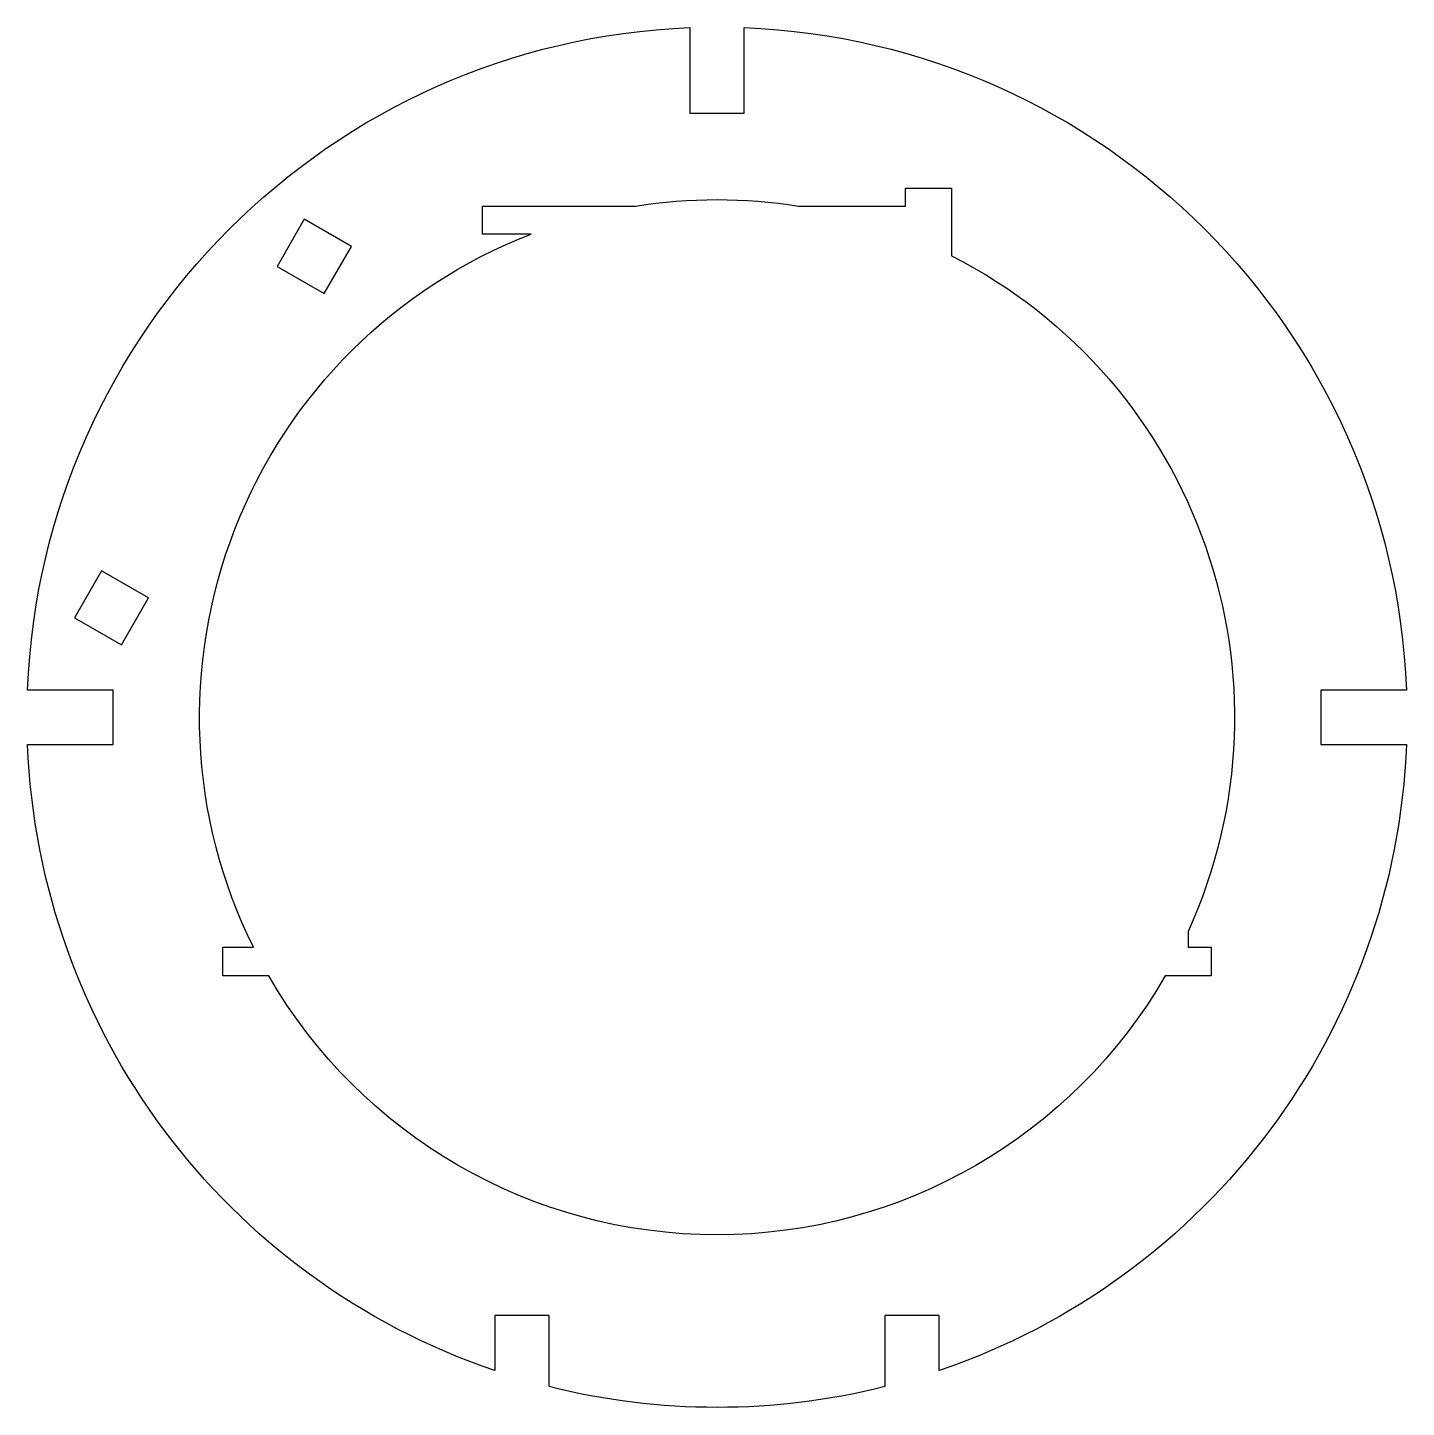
# Model space of a CAD drawing. Header units: inches. Extents: x -1.5 to 1.5, y -1.5 to 1.5.
import ezdxf

# ---------------------------------------------------------------- set-up
doc = ezdxf.new("R2010")
doc.units = ezdxf.units.IN
doc.layers.get('0').update_dxf_attribs({"linetype": 'CONTINUOUS'})

msp = doc.modelspace()

# ---------------------------------------------------------------- linework, layer by layer
for points in [[(0.4831, -1.4201), (0.4831, -1.3), (0.365, -1.3), (0.365, -1.4549, -0.123523), (-0.365, -1.4549), (-0.365, -1.3), (-0.4831, -1.3), (-0.4831, -1.4201, -0.310294), (-1.4988, -0.0591), (-1.3125, -0.0591), (-1.3125, 0.0591), (-1.4988, 0.0591, -0.391329), (-0.0591, 1.4988), (-0.0591, 1.3125), (0.0591, 1.3125), (0.0591, 1.4988, -0.391329), (1.4988, 0.0591), (1.3125, 0.0591), (1.3125, -0.0591), (1.4988, -0.0591, -0.310294)], [(0.9746, -0.562, -0.577692), (-0.9746, -0.562), (-1.074, -0.562), (-1.074, -0.5), (-1.0078, -0.5, -0.441826), (-0.4039, 1.05), (-0.51, 1.05), (-0.51, 1.111), (-0.1769, 1.111, -0.079128), (0.1769, 1.111), (0.41, 1.111), (0.41, 1.15), (0.51, 1.15), (0.51, 1.0028, -0.401522), (1.024, -0.4659), (1.024, -0.5), (1.074, -0.5), (1.074, -0.562)]]:
    msp.add_lwpolyline(points, format="xyb", close=True)
for points in [[(-0.9563, 0.9799), (-0.854, 0.9209), (-0.7949, 1.0232), (-0.8972, 1.0822)], [(-1.3972, 0.2162), (-1.2949, 0.1572), (-1.2359, 0.2594), (-1.3381, 0.3185)]]:
    msp.add_lwpolyline(points, close=True)

doc.saveas('drawing.dxf')
